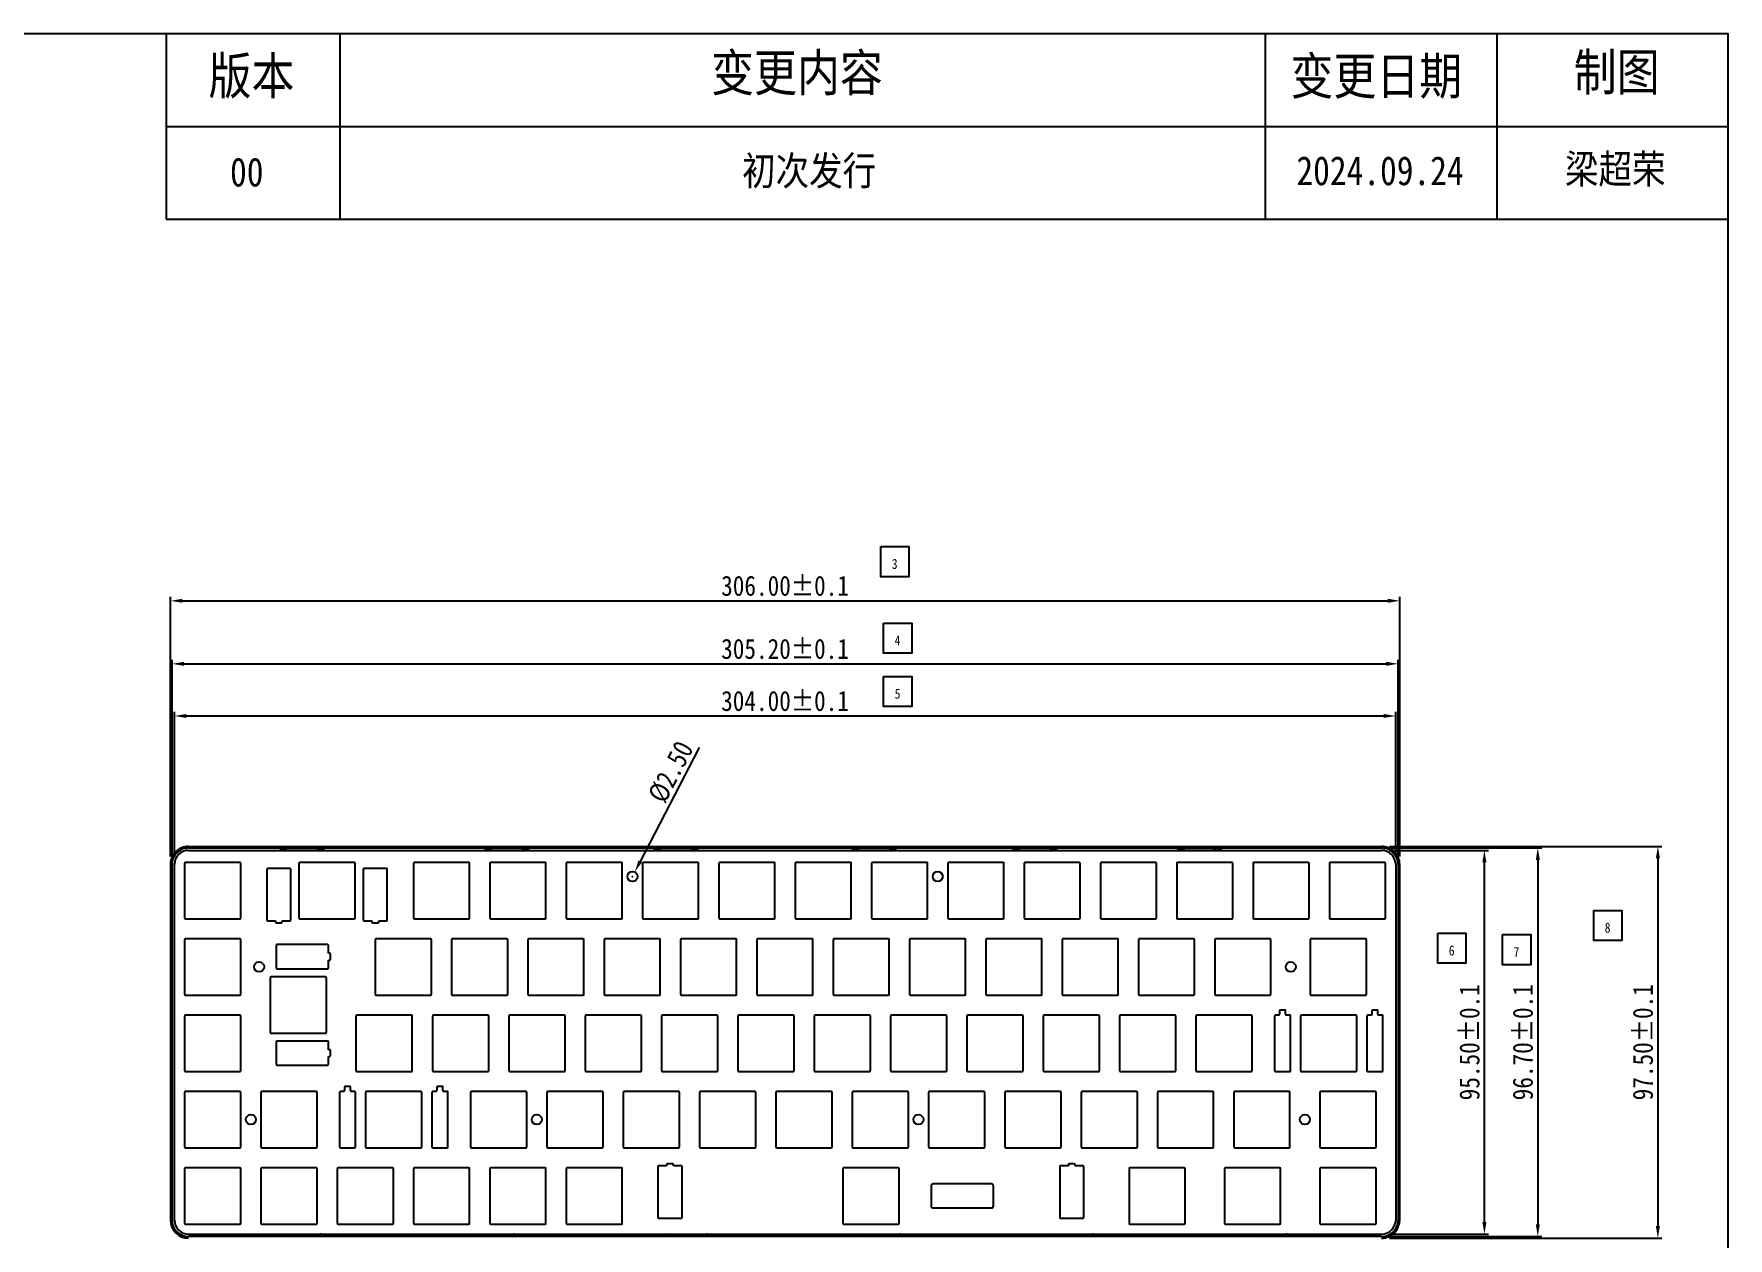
# Model space of a CAD drawing. Header units: millimetres. Extents: x 3844 to 4699, y 925 to 1530.
# Drawn here: x 4277.6 to 4699.3, y 1230.4 to 1530.1 of the extents above; entities that cross this region are included whole.
import ezdxf

# ---------------------------------------------------------------- set-up
doc = ezdxf.new("R2010")
doc.units = ezdxf.units.MM
doc.header["$LTSCALE"] = 16.335
doc.header["$PDMODE"] = 3
doc.header["$PDSIZE"] = 8
doc.layers.get('0').update_dxf_attribs({"linetype": 'CONTINUOUS'})
doc.layers.get('Defpoints').update_dxf_attribs({"linetype": 'CONTINUOUS'})
doc.layers.add('图框', color=7, linetype='CONTINUOUS')
doc.layers.add('标注尺寸', color=2, linetype='CONTINUOUS')
doc.styles.get("Standard").update_dxf_attribs({"font": '', "width": 0.85, "height": 5})
doc.styles.get('Standard').set_extended_font_data('SimSun')
doc.dimstyles.get("Standard").update_dxf_attribs({"dimtxt": 5, "dimasz": 3, "dimexe": 1, "dimexo": 2, "dimgap": 1, "dimtad": 1, "dimzin": 1, "dimdsep": 46, "dimtxsty": 'Standard', "dimcen": 0.09, "dimadec": 0, "dimazin": 2, "dimtp": 0.01, "dimtm": 0.01, "dimtfac": 1, "dimtofl": 0, "dimtmove": 0, "dimatfit": 3, "dimfxl": 0, "dimtolj": 1, "dimarcsym": 0})

# ---------------------------------------------------------------- blocks, each defined once
blk = doc.blocks.new('*D55')
at = {"layer": 'Defpoints', "color": 0}
for p in [(4427.12, 1321.51), (4425.96, 1319.29)]:
    blk.add_point(p, dxfattribs=at)
at = {"layer": '标注尺寸', "color": 0, "lineweight": -2}
for p, q in [((4443.2, 1352.46), (4428.5, 1324.17)), ((4426.45, 1320.4), (4426.63, 1320.4)), ((4426.54, 1320.31), (4426.54, 1320.49))]:
    blk.add_line(p, q, dxfattribs=at)
at = {"layer": '标注尺寸', "color": 0}
blk.add_solid([(4428.06, 1324.4), (4428.94, 1323.94), (4427.12, 1321.51)], dxfattribs=at)
at = {"layer": '标注尺寸', "color": 0, "insert": (4436.12, 1346.42), "char_height": 5, "attachment_point": 5, "rotation": 62.534}
blk.add_mtext('\\A1;%%c2.50', dxfattribs=at)
blk = doc.blocks.new('*D56')
at = {"layer": 'Defpoints', "color": 0}
for p in [(4613.04, 1326.9), (4638.63, 1326.9), (4613.04, 1231.4)]:
    blk.add_point(p, dxfattribs=at)
at = {"layer": '标注尺寸', "color": 0, "lineweight": -2}
for p, q in [((4615.04, 1326.9), (4639.63, 1326.9)), ((4638.63, 1234.4), (4638.63, 1323.9)), ((4615.04, 1231.4), (4639.63, 1231.4))]:
    blk.add_line(p, q, dxfattribs=at)
at = {"layer": '标注尺寸', "color": 0}
for points in [[(4639.13, 1323.9), (4638.13, 1323.9), (4638.63, 1326.9)], [(4638.13, 1234.4), (4639.13, 1234.4), (4638.63, 1231.4)]]:
    blk.add_solid(points, dxfattribs=at)
at = {"layer": '标注尺寸', "color": 0, "insert": (4634.94, 1279.15), "char_height": 5, "attachment_point": 5, "rotation": 90}
blk.add_mtext('95.50%%P0.1', dxfattribs=at)
blk = doc.blocks.new('*D57')
at = {"layer": 'Defpoints', "color": 0}
for p in [(4613.04, 1327.5), (4613.04, 1230.8), (4651.92, 1230.8)]:
    blk.add_point(p, dxfattribs=at)
at = {"layer": '标注尺寸', "color": 0, "lineweight": -2}
for p, q in [((4615.04, 1327.5), (4652.92, 1327.5)), ((4651.92, 1324.5), (4651.92, 1233.8)), ((4615.04, 1230.8), (4652.92, 1230.8))]:
    blk.add_line(p, q, dxfattribs=at)
at = {"layer": '标注尺寸', "color": 0}
for points in [[(4652.42, 1324.5), (4651.42, 1324.5), (4651.92, 1327.5)], [(4651.42, 1233.8), (4652.42, 1233.8), (4651.92, 1230.8)]]:
    blk.add_solid(points, dxfattribs=at)
at = {"layer": '标注尺寸', "color": 0, "insert": (4648.22, 1279.15), "char_height": 5, "attachment_point": 5, "rotation": 90}
blk.add_mtext('96.70%%P0.1', dxfattribs=at)
blk = doc.blocks.new('*D58')
at = {"layer": 'Defpoints', "color": 0}
for p in [(4613.04, 1327.9), (4613.04, 1230.4), (4681.81, 1230.4)]:
    blk.add_point(p, dxfattribs=at)
at = {"layer": '标注尺寸', "color": 0, "lineweight": -2}
for p, q in [((4615.04, 1327.9), (4682.81, 1327.9)), ((4681.81, 1324.9), (4681.81, 1233.4)), ((4615.04, 1230.4), (4682.81, 1230.4))]:
    blk.add_line(p, q, dxfattribs=at)
at = {"layer": '标注尺寸', "color": 0}
for points in [[(4682.31, 1324.9), (4681.31, 1324.9), (4681.81, 1327.9)], [(4681.31, 1233.4), (4682.31, 1233.4), (4681.81, 1230.4)]]:
    blk.add_solid(points, dxfattribs=at)
at = {"layer": '标注尺寸', "color": 0, "insert": (4678.11, 1279.15), "char_height": 5, "attachment_point": 5, "rotation": 90}
blk.add_mtext('97.50%%P0.1', dxfattribs=at)
blk = doc.blocks.new('*D59')
at = {"layer": 'Defpoints', "color": 0}
for p in [(4616.54, 1360.35), (4312.54, 1323.4), (4616.54, 1323.4)]:
    blk.add_point(p, dxfattribs=at)
at = {"layer": '标注尺寸', "color": 0, "lineweight": -2}
for p, q in [((4312.54, 1325.4), (4312.54, 1361.35)), ((4315.54, 1360.35), (4613.54, 1360.35)), ((4616.54, 1325.4), (4616.54, 1361.35))]:
    blk.add_line(p, q, dxfattribs=at)
at = {"layer": '标注尺寸', "color": 0}
for points in [[(4315.54, 1360.85), (4315.54, 1359.85), (4312.54, 1360.35)], [(4613.54, 1359.85), (4613.54, 1360.85), (4616.54, 1360.35)]]:
    blk.add_solid(points, dxfattribs=at)
at = {"layer": '标注尺寸', "color": 0, "insert": (4464.54, 1364.05), "char_height": 5, "attachment_point": 5}
blk.add_mtext('304.00%%P0.1', dxfattribs=at)
blk = doc.blocks.new('*D60')
at = {"layer": 'Defpoints', "color": 0}
for p in [(4617.14, 1373.33), (4311.94, 1323.4), (4617.14, 1323.4)]:
    blk.add_point(p, dxfattribs=at)
at = {"layer": '标注尺寸', "color": 0, "lineweight": -2}
for p, q in [((4311.94, 1325.4), (4311.94, 1374.33)), ((4314.94, 1373.33), (4614.14, 1373.33)), ((4617.14, 1325.4), (4617.14, 1374.33))]:
    blk.add_line(p, q, dxfattribs=at)
at = {"layer": '标注尺寸', "color": 0}
for points in [[(4314.94, 1373.83), (4314.94, 1372.83), (4311.94, 1373.33)], [(4614.14, 1372.83), (4614.14, 1373.83), (4617.14, 1373.33)]]:
    blk.add_solid(points, dxfattribs=at)
at = {"layer": '标注尺寸', "color": 0, "insert": (4464.54, 1377.02), "char_height": 5, "attachment_point": 5}
blk.add_mtext('305.20%%P0.1', dxfattribs=at)
blk = doc.blocks.new('*D61')
at = {"layer": 'Defpoints', "color": 0}
for p in [(4617.54, 1389.01), (4311.54, 1323.4), (4617.54, 1323.4)]:
    blk.add_point(p, dxfattribs=at)
at = {"layer": '标注尺寸', "color": 0, "lineweight": -2}
for p, q in [((4311.54, 1325.4), (4311.54, 1390.01)), ((4314.54, 1389.01), (4614.54, 1389.01)), ((4617.54, 1325.4), (4617.54, 1390.01))]:
    blk.add_line(p, q, dxfattribs=at)
at = {"layer": '标注尺寸', "color": 0}
for points in [[(4314.54, 1389.51), (4314.54, 1388.51), (4311.54, 1389.01)], [(4614.54, 1388.51), (4614.54, 1389.51), (4617.54, 1389.01)]]:
    blk.add_solid(points, dxfattribs=at)
at = {"layer": '标注尺寸', "color": 0, "insert": (4464.54, 1392.71), "char_height": 5, "attachment_point": 5}
blk.add_mtext('306.00%%P0.1', dxfattribs=at)

msp = doc.modelspace()

# ---------------------------------------------------------------- linework, layer by layer
at = {"color": 7, "linetype": 'Continuous'}
for p, q in [((4316.038, 1327.901), (4613.043, 1327.901)), ((4316.039, 1327.501), (4613.04, 1327.501)), ((4316.039, 1326.901), (4613.04, 1326.901)), ((4348.917, 1327.401), (4339.762, 1327.401)), ((4399.917, 1327.401), (4390.762, 1327.401)), ((4441.917, 1327.401), (4432.762, 1327.401)), ((4491.317, 1327.401), (4482.162, 1327.401)), ((4531.317, 1327.401), (4522.162, 1327.401)), ((4571.431, 1327.401), (4563.162, 1327.401)), ((4311.54, 1323.4), (4311.54, 1234.901)), ((4311.94, 1234.901), (4311.94, 1323.4)), ((4312.54, 1234.901), (4312.54, 1323.401)), ((4315.035, 1323.651), (4315.035, 1310.151)), ((4328.785, 1323.901), (4315.285, 1323.901)), ((4329.035, 1310.151), (4329.035, 1323.651)), ((4335.535, 1322.151), (4335.535, 1309.651)), ((4341.285, 1322.401), (4335.785, 1322.401)), ((4341.535, 1309.651), (4341.535, 1322.151)), ((4343.535, 1323.651), (4343.535, 1310.151)), ((4357.285, 1323.901), (4343.785, 1323.901)), ((4357.535, 1310.151), (4357.535, 1323.651)), ((4359.535, 1322.151), (4359.535, 1309.651)), ((4365.285, 1322.401), (4359.785, 1322.401)), ((4365.535, 1309.651), (4365.535, 1322.151)), ((4372.035, 1323.651), (4372.035, 1310.151)), ((4385.785, 1323.901), (4372.285, 1323.901)), ((4386.035, 1310.151), (4386.035, 1323.651)), ((4391.035, 1323.651), (4391.035, 1310.151)), ((4404.785, 1323.901), (4391.285, 1323.901)), ((4405.035, 1310.151), (4405.035, 1323.651)), ((4410.035, 1323.651), (4410.035, 1310.151)), ((4423.785, 1323.901), (4410.285, 1323.901)), ((4424.035, 1310.151), (4424.035, 1323.651)), ((4429.035, 1323.651), (4429.035, 1310.151)), ((4442.785, 1323.901), (4429.285, 1323.901)), ((4443.035, 1310.151), (4443.035, 1323.651)), ((4448.035, 1323.651), (4448.035, 1310.151)), ((4461.785, 1323.901), (4448.285, 1323.901)), ((4462.035, 1310.151), (4462.035, 1323.651)), ((4467.035, 1323.651), (4467.035, 1310.151)), ((4480.785, 1323.901), (4467.285, 1323.901)), ((4481.035, 1310.151), (4481.035, 1323.651)), ((4486.035, 1323.651), (4486.035, 1310.151)), ((4499.785, 1323.901), (4486.285, 1323.901)), ((4500.035, 1310.151), (4500.035, 1323.651)), ((4505.035, 1323.651), (4505.035, 1310.151)), ((4518.785, 1323.901), (4505.285, 1323.901)), ((4519.035, 1310.151), (4519.035, 1323.651)), ((4524.035, 1323.651), (4524.035, 1310.151)), ((4537.785, 1323.901), (4524.285, 1323.901)), ((4538.035, 1310.151), (4538.035, 1323.651)), ((4543.035, 1323.651), (4543.035, 1310.151)), ((4556.785, 1323.901), (4543.285, 1323.901)), ((4557.035, 1310.151), (4557.035, 1323.651)), ((4562.035, 1323.651), (4562.035, 1310.151)), ((4575.785, 1323.901), (4562.285, 1323.901)), ((4576.035, 1310.151), (4576.035, 1323.651)), ((4581.035, 1323.651), (4581.035, 1310.151)), ((4594.785, 1323.901), (4581.285, 1323.901)), ((4595.035, 1310.151), (4595.035, 1323.651)), ((4600.035, 1323.651), (4600.035, 1310.151)), ((4613.785, 1323.901), (4600.285, 1323.901)), ((4614.035, 1310.151), (4614.035, 1323.651)), ((4616.54, 1323.401), (4616.54, 1234.901)), ((4617.14, 1323.4), (4617.14, 1234.901)), ((4617.54, 1234.901), (4617.54, 1323.4)), ((4315.285, 1309.901), (4328.785, 1309.901)), ((4335.785, 1309.401), (4337.685, 1309.401)), ((4337.685, 1309.401), (4337.685, 1309.151)), ((4337.935, 1308.901), (4339.135, 1308.901)), ((4339.385, 1309.151), (4339.385, 1309.401)), ((4339.385, 1309.401), (4341.285, 1309.401)), ((4343.785, 1309.901), (4357.285, 1309.901)), ((4359.785, 1309.401), (4361.685, 1309.401)), ((4361.685, 1309.401), (4361.685, 1309.151)), ((4361.935, 1308.901), (4363.135, 1308.901)), ((4363.385, 1309.151), (4363.385, 1309.401)), ((4363.385, 1309.401), (4365.285, 1309.401)), ((4372.285, 1309.901), (4385.785, 1309.901)), ((4391.285, 1309.901), (4404.785, 1309.901)), ((4410.285, 1309.901), (4423.785, 1309.901)), ((4429.285, 1309.901), (4442.785, 1309.901)), ((4448.285, 1309.901), (4461.785, 1309.901)), ((4467.285, 1309.901), (4480.785, 1309.901)), ((4486.285, 1309.901), (4499.785, 1309.901)), ((4505.285, 1309.901), (4518.785, 1309.901)), ((4524.285, 1309.901), (4537.785, 1309.901)), ((4543.285, 1309.901), (4556.785, 1309.901)), ((4562.285, 1309.901), (4575.785, 1309.901)), ((4581.285, 1309.901), (4594.785, 1309.901)), ((4600.285, 1309.901), (4613.785, 1309.901)), ((4315.035, 1304.651), (4315.035, 1291.151)), ((4328.785, 1304.901), (4315.285, 1304.901)), ((4329.035, 1291.151), (4329.035, 1304.651)), ((4337.9, 1303.241), (4337.9, 1297.641)), ((4350.7, 1303.441), (4338.1, 1303.441)), ((4350.9, 1301.291), (4350.9, 1303.241)), ((4362.495, 1304.651), (4362.495, 1291.151)), ((4376.245, 1304.901), (4362.745, 1304.901)), ((4376.495, 1291.151), (4376.495, 1304.651)), ((4381.495, 1304.651), (4381.495, 1291.151)), ((4395.245, 1304.901), (4381.745, 1304.901)), ((4395.495, 1291.151), (4395.495, 1304.651)), ((4400.495, 1304.651), (4400.495, 1291.151)), ((4414.245, 1304.901), (4400.745, 1304.901)), ((4414.495, 1291.151), (4414.495, 1304.651)), ((4419.495, 1304.651), (4419.495, 1291.151)), ((4433.245, 1304.901), (4419.745, 1304.901)), ((4433.495, 1291.151), (4433.495, 1304.651)), ((4438.495, 1304.651), (4438.495, 1291.151)), ((4452.245, 1304.901), (4438.745, 1304.901)), ((4452.495, 1291.151), (4452.495, 1304.651)), ((4457.495, 1304.651), (4457.495, 1291.151)), ((4471.245, 1304.901), (4457.745, 1304.901)), ((4471.495, 1291.151), (4471.495, 1304.651)), ((4476.495, 1304.651), (4476.495, 1291.151)), ((4490.245, 1304.901), (4476.745, 1304.901)), ((4490.495, 1291.151), (4490.495, 1304.651)), ((4495.495, 1304.651), (4495.495, 1291.151)), ((4509.245, 1304.901), (4495.745, 1304.901)), ((4509.495, 1291.151), (4509.495, 1304.651)), ((4514.495, 1304.651), (4514.495, 1291.151)), ((4528.245, 1304.901), (4514.745, 1304.901)), ((4528.495, 1291.151), (4528.495, 1304.651)), ((4533.495, 1304.651), (4533.495, 1291.151)), ((4547.245, 1304.901), (4533.745, 1304.901)), ((4547.495, 1291.151), (4547.495, 1304.651)), ((4552.495, 1304.651), (4552.495, 1291.151)), ((4566.245, 1304.901), (4552.745, 1304.901)), ((4566.495, 1291.151), (4566.495, 1304.651)), ((4571.495, 1304.651), (4571.495, 1291.151)), ((4585.245, 1304.901), (4571.745, 1304.901)), ((4585.495, 1291.151), (4585.495, 1304.651)), ((4595.275, 1304.651), (4595.275, 1291.151)), ((4609.025, 1304.901), (4595.525, 1304.901)), ((4609.275, 1291.151), (4609.275, 1304.651)), ((4351.2, 1301.291), (4350.9, 1301.291)), ((4350.9, 1297.641), (4350.9, 1299.591)), ((4350.9, 1299.591), (4351.2, 1299.591)), ((4351.4, 1299.791), (4351.4, 1301.091)), ((4336.4, 1295.241), (4336.4, 1281.641)), ((4350.2, 1295.441), (4336.6, 1295.441)), ((4338.1, 1297.441), (4350.7, 1297.441)), ((4350.4, 1281.641), (4350.4, 1295.241)), ((4315.285, 1290.901), (4328.785, 1290.901)), ((4362.745, 1290.901), (4376.245, 1290.901)), ((4381.745, 1290.901), (4395.245, 1290.901)), ((4400.745, 1290.901), (4414.245, 1290.901)), ((4419.745, 1290.901), (4433.245, 1290.901)), ((4438.745, 1290.901), (4452.245, 1290.901)), ((4457.745, 1290.901), (4471.245, 1290.901)), ((4476.745, 1290.901), (4490.245, 1290.901)), ((4495.745, 1290.901), (4509.245, 1290.901)), ((4514.745, 1290.901), (4528.245, 1290.901)), ((4533.745, 1290.901), (4547.245, 1290.901)), ((4552.745, 1290.901), (4566.245, 1290.901)), ((4571.745, 1290.901), (4585.245, 1290.901)), ((4595.525, 1290.901), (4609.025, 1290.901)), ((4587.635, 1286.951), (4587.635, 1286.101)), ((4588.935, 1287.151), (4587.835, 1287.151)), ((4589.135, 1286.101), (4589.135, 1286.951)), ((4610.635, 1286.951), (4610.635, 1286.101)), ((4611.935, 1287.151), (4610.835, 1287.151)), ((4612.135, 1286.101), (4612.135, 1286.951)), ((4315.035, 1285.651), (4315.035, 1272.151)), ((4328.785, 1285.901), (4315.285, 1285.901)), ((4329.035, 1272.151), (4329.035, 1285.651)), ((4357.74, 1285.701), (4357.74, 1272.101)), ((4371.54, 1285.901), (4357.94, 1285.901)), ((4371.74, 1272.101), (4371.74, 1285.701)), ((4376.785, 1285.651), (4376.785, 1272.151)), ((4390.535, 1285.901), (4377.035, 1285.901)), ((4390.785, 1272.151), (4390.785, 1285.651)), ((4395.785, 1285.651), (4395.785, 1272.151)), ((4409.535, 1285.901), (4396.035, 1285.901)), ((4409.785, 1272.151), (4409.785, 1285.651)), ((4414.785, 1285.651), (4414.785, 1272.151)), ((4428.535, 1285.901), (4415.035, 1285.901)), ((4428.785, 1272.151), (4428.785, 1285.651)), ((4433.785, 1285.651), (4433.785, 1272.151)), ((4447.535, 1285.901), (4434.035, 1285.901)), ((4447.785, 1272.151), (4447.785, 1285.651)), ((4452.785, 1285.651), (4452.785, 1272.151)), ((4466.535, 1285.901), (4453.035, 1285.901)), ((4466.785, 1272.151), (4466.785, 1285.651)), ((4471.785, 1285.651), (4471.785, 1272.151)), ((4485.535, 1285.901), (4472.035, 1285.901)), ((4485.785, 1272.151), (4485.785, 1285.651)), ((4490.785, 1285.651), (4490.785, 1272.151)), ((4504.535, 1285.901), (4491.035, 1285.901)), ((4504.785, 1272.151), (4504.785, 1285.651)), ((4509.785, 1285.651), (4509.785, 1272.151)), ((4523.535, 1285.901), (4510.035, 1285.901)), ((4523.785, 1272.151), (4523.785, 1285.651)), ((4528.785, 1285.651), (4528.785, 1272.151)), ((4542.535, 1285.901), (4529.035, 1285.901)), ((4542.785, 1272.151), (4542.785, 1285.651)), ((4547.785, 1285.651), (4547.785, 1272.151)), ((4561.535, 1285.901), (4548.035, 1285.901)), ((4561.785, 1272.151), (4561.785, 1285.651)), ((4566.785, 1285.651), (4566.785, 1272.151)), ((4580.535, 1285.901), (4567.035, 1285.901)), ((4580.785, 1272.151), (4580.785, 1285.651)), ((4586.385, 1285.701), (4586.385, 1272.101)), ((4587.435, 1285.901), (4586.585, 1285.901)), ((4590.185, 1285.901), (4589.335, 1285.901)), ((4590.385, 1272.101), (4590.385, 1285.701)), ((4592.885, 1285.651), (4592.885, 1272.151)), ((4606.635, 1285.901), (4593.135, 1285.901)), ((4606.885, 1272.151), (4606.885, 1285.651)), ((4609.385, 1285.701), (4609.385, 1272.101)), ((4610.435, 1285.901), (4609.585, 1285.901)), ((4613.185, 1285.901), (4612.335, 1285.901)), ((4613.385, 1272.101), (4613.385, 1285.701)), ((4336.6, 1281.441), (4350.2, 1281.441)), ((4337.9, 1279.241), (4337.9, 1273.641)), ((4350.7, 1279.441), (4338.1, 1279.441)), ((4350.9, 1277.291), (4350.9, 1279.241)), ((4351.2, 1277.291), (4350.9, 1277.291)), ((4350.9, 1273.641), (4350.9, 1275.591)), ((4350.9, 1275.591), (4351.2, 1275.591)), ((4351.4, 1275.791), (4351.4, 1277.091)), ((4315.285, 1271.901), (4328.785, 1271.901)), ((4338.1, 1273.441), (4350.7, 1273.441)), ((4357.94, 1271.901), (4371.54, 1271.901)), ((4377.035, 1271.901), (4390.535, 1271.901)), ((4396.035, 1271.901), (4409.535, 1271.901)), ((4415.035, 1271.901), (4428.535, 1271.901)), ((4434.035, 1271.901), (4447.535, 1271.901)), ((4453.035, 1271.901), (4466.535, 1271.901)), ((4472.035, 1271.901), (4485.535, 1271.901)), ((4491.035, 1271.901), (4504.535, 1271.901)), ((4510.035, 1271.901), (4523.535, 1271.901)), ((4529.035, 1271.901), (4542.535, 1271.901)), ((4548.035, 1271.901), (4561.535, 1271.901)), ((4567.035, 1271.901), (4580.535, 1271.901)), ((4586.585, 1271.901), (4590.185, 1271.901)), ((4593.135, 1271.901), (4606.635, 1271.901)), ((4609.585, 1271.901), (4613.185, 1271.901)), ((4315.035, 1266.651), (4315.035, 1253.151)), ((4328.785, 1266.901), (4315.285, 1266.901)), ((4329.035, 1253.151), (4329.035, 1266.651)), ((4334.035, 1266.651), (4334.035, 1253.151)), ((4347.785, 1266.901), (4334.285, 1266.901)), ((4348.035, 1253.151), (4348.035, 1266.651)), ((4353.625, 1266.701), (4353.625, 1253.101)), ((4354.675, 1266.901), (4353.825, 1266.901)), ((4354.875, 1267.951), (4354.875, 1267.101)), ((4356.175, 1268.151), (4355.075, 1268.151)), ((4356.375, 1267.101), (4356.375, 1267.951)), ((4357.425, 1266.901), (4356.575, 1266.901)), ((4357.625, 1253.101), (4357.625, 1266.701)), ((4360.125, 1266.651), (4360.125, 1253.151)), ((4373.875, 1266.901), (4360.375, 1266.901)), ((4374.125, 1253.151), (4374.125, 1266.651)), ((4376.625, 1266.701), (4376.625, 1253.101)), ((4377.675, 1266.901), (4376.825, 1266.901)), ((4377.875, 1267.951), (4377.875, 1267.101)), ((4379.175, 1268.151), (4378.075, 1268.151)), ((4379.375, 1267.101), (4379.375, 1267.951)), ((4380.425, 1266.901), (4379.575, 1266.901)), ((4380.625, 1253.101), (4380.625, 1266.701)), ((4386.235, 1266.651), (4386.235, 1253.151)), ((4399.985, 1266.901), (4386.485, 1266.901)), ((4400.235, 1253.151), (4400.235, 1266.651)), ((4405.235, 1266.651), (4405.235, 1253.151)), ((4418.985, 1266.901), (4405.485, 1266.901)), ((4419.235, 1253.151), (4419.235, 1266.651)), ((4424.235, 1266.651), (4424.235, 1253.151)), ((4437.985, 1266.901), (4424.485, 1266.901)), ((4438.235, 1253.151), (4438.235, 1266.651)), ((4443.235, 1266.651), (4443.235, 1253.151)), ((4456.985, 1266.901), (4443.485, 1266.901)), ((4457.235, 1253.151), (4457.235, 1266.651)), ((4462.235, 1266.651), (4462.235, 1253.151)), ((4475.985, 1266.901), (4462.485, 1266.901)), ((4476.235, 1253.151), (4476.235, 1266.651)), ((4481.235, 1266.651), (4481.235, 1253.151)), ((4494.985, 1266.901), (4481.485, 1266.901)), ((4495.235, 1253.151), (4495.235, 1266.651)), ((4500.235, 1266.651), (4500.235, 1253.151)), ((4513.985, 1266.901), (4500.485, 1266.901)), ((4514.235, 1253.151), (4514.235, 1266.651)), ((4519.235, 1266.651), (4519.235, 1253.151)), ((4532.985, 1266.901), (4519.485, 1266.901)), ((4533.235, 1253.151), (4533.235, 1266.651)), ((4538.235, 1266.651), (4538.235, 1253.151)), ((4551.985, 1266.901), (4538.485, 1266.901)), ((4552.235, 1253.151), (4552.235, 1266.651)), ((4557.235, 1266.651), (4557.235, 1253.151)), ((4570.985, 1266.901), (4557.485, 1266.901)), ((4571.235, 1253.151), (4571.235, 1266.651)), ((4576.235, 1266.651), (4576.235, 1253.151)), ((4589.985, 1266.901), (4576.485, 1266.901)), ((4590.235, 1253.151), (4590.235, 1266.651)), ((4597.66, 1266.651), (4597.66, 1253.151)), ((4611.41, 1266.901), (4597.91, 1266.901)), ((4611.66, 1253.151), (4611.66, 1266.651)), ((4315.285, 1252.901), (4328.785, 1252.901)), ((4334.285, 1252.901), (4347.785, 1252.901)), ((4353.825, 1252.901), (4357.425, 1252.901)), ((4360.375, 1252.901), (4373.875, 1252.901)), ((4376.825, 1252.901), (4380.425, 1252.901)), ((4386.485, 1252.901), (4399.985, 1252.901)), ((4405.485, 1252.901), (4418.985, 1252.901)), ((4424.485, 1252.901), (4437.985, 1252.901)), ((4443.485, 1252.901), (4456.985, 1252.901)), ((4462.485, 1252.901), (4475.985, 1252.901)), ((4481.485, 1252.901), (4494.985, 1252.901)), ((4500.485, 1252.901), (4513.985, 1252.901)), ((4519.485, 1252.901), (4532.985, 1252.901)), ((4538.485, 1252.901), (4551.985, 1252.901)), ((4557.485, 1252.901), (4570.985, 1252.901)), ((4576.485, 1252.901), (4589.985, 1252.901)), ((4597.91, 1252.901), (4611.41, 1252.901)), ((4435.06, 1248.401), (4433.16, 1248.401)), ((4435.06, 1248.651), (4435.06, 1248.401)), ((4436.51, 1248.901), (4435.31, 1248.901)), ((4436.76, 1248.401), (4436.76, 1248.651)), ((4438.66, 1248.401), (4436.76, 1248.401)), ((4535.06, 1248.401), (4533.16, 1248.401)), ((4535.06, 1248.651), (4535.06, 1248.401)), ((4536.51, 1248.901), (4535.31, 1248.901)), ((4536.76, 1248.401), (4536.76, 1248.651)), ((4538.66, 1248.401), (4536.76, 1248.401)), ((4315.035, 1247.651), (4315.035, 1234.151)), ((4328.785, 1247.901), (4315.285, 1247.901)), ((4329.035, 1234.151), (4329.035, 1247.651)), ((4334.035, 1247.651), (4334.035, 1234.151)), ((4347.785, 1247.901), (4334.285, 1247.901)), ((4348.035, 1234.151), (4348.035, 1247.651)), ((4353.035, 1247.651), (4353.035, 1234.151)), ((4366.785, 1247.901), (4353.285, 1247.901)), ((4367.035, 1234.151), (4367.035, 1247.651)), ((4372.035, 1247.651), (4372.035, 1234.151)), ((4385.785, 1247.901), (4372.285, 1247.901)), ((4386.035, 1234.151), (4386.035, 1247.651)), ((4391.035, 1247.651), (4391.035, 1234.151)), ((4404.785, 1247.901), (4391.285, 1247.901)), ((4405.035, 1234.151), (4405.035, 1247.651)), ((4410.035, 1247.651), (4410.035, 1234.151)), ((4423.785, 1247.901), (4410.285, 1247.901)), ((4424.035, 1234.151), (4424.035, 1247.651)), ((4432.91, 1248.151), (4432.91, 1235.651)), ((4438.91, 1235.651), (4438.91, 1248.151)), ((4478.91, 1247.651), (4478.91, 1234.151)), ((4492.66, 1247.901), (4479.16, 1247.901)), ((4492.91, 1234.151), (4492.91, 1247.651)), ((4532.91, 1248.151), (4532.91, 1235.651)), ((4538.91, 1235.651), (4538.91, 1248.151)), ((4550.16, 1247.651), (4550.16, 1234.151)), ((4563.91, 1247.901), (4550.41, 1247.901)), ((4564.16, 1234.151), (4564.16, 1247.651)), ((4573.91, 1247.651), (4573.91, 1234.151)), ((4587.66, 1247.901), (4574.16, 1247.901)), ((4587.91, 1234.151), (4587.91, 1247.651)), ((4597.66, 1247.651), (4597.66, 1234.151)), ((4611.41, 1247.901), (4597.91, 1247.901)), ((4611.66, 1234.151), (4611.66, 1247.651)), ((4500.91, 1243.401), (4500.91, 1238.401)), ((4515.91, 1243.901), (4501.41, 1243.901)), ((4516.41, 1238.401), (4516.41, 1243.401)), ((4501.41, 1237.901), (4515.91, 1237.901)), ((4315.285, 1233.901), (4328.785, 1233.901)), ((4334.285, 1233.901), (4347.785, 1233.901)), ((4353.285, 1233.901), (4366.785, 1233.901)), ((4372.285, 1233.901), (4385.785, 1233.901)), ((4391.285, 1233.901), (4404.785, 1233.901)), ((4410.285, 1233.901), (4423.785, 1233.901)), ((4433.16, 1235.401), (4438.66, 1235.401)), ((4479.16, 1233.901), (4492.66, 1233.901)), ((4533.16, 1235.401), (4538.66, 1235.401)), ((4550.41, 1233.901), (4563.91, 1233.901)), ((4574.16, 1233.901), (4587.66, 1233.901)), ((4597.91, 1233.901), (4611.41, 1233.901)), ((4316.038, 1231.401), (4613.042, 1231.401)), ((4613.04, 1230.801), (4316.039, 1230.801)), ((4339.924, 1230.901), (4348.755, 1230.901)), ((4388.004, 1230.901), (4396.835, 1230.901)), ((4436.084, 1230.901), (4444.915, 1230.901)), ((4484.164, 1230.901), (4492.995, 1230.901)), ((4532.244, 1230.901), (4541.075, 1230.901)), ((4580.324, 1230.901), (4589.155, 1230.901))]:
    msp.add_line(p, q, dxfattribs=at)
for centre in [(4426.54, 1320.401), (4502.54, 1320.401), (4333.613, 1297.901), (4590.425, 1297.901), (4331.589, 1259.901), (4402.74, 1259.901), (4497.74, 1259.901), (4593.95, 1259.901)]:
    msp.add_circle(centre, 1.25, dxfattribs=at)
for centre, radius, start, end in [((4316.04, 1323.401), 4.5, 90, 180.00409), ((4316.04, 1323.401), 4.1, 90.00673, 180.00679), ((4316.04, 1323.401), 3.5, 90.00339, 180), ((4338.719, 1329.757), 2.982, 286.73489, 301.19812), ((4338.712, 1329.772), 2.999, 301.15601, 307.74594), ((4349.964, 1329.765), 2.991, 232.24886, 253.24471), ((4389.719, 1329.757), 2.982, 286.73493, 301.19819), ((4389.712, 1329.772), 2.999, 301.15649, 307.74632), ((4400.962, 1329.761), 2.987, 232.24717, 253.25622), ((4431.719, 1329.757), 2.982, 286.73492, 301.1984), ((4431.712, 1329.772), 2.999, 301.15629, 307.74591), ((4442.964, 1329.765), 2.991, 232.24893, 253.24634), ((4481.119, 1329.757), 2.982, 286.73487, 301.19806), ((4481.112, 1329.772), 2.999, 301.15595, 307.74596), ((4492.364, 1329.765), 2.991, 232.24886, 253.24479), ((4521.119, 1329.757), 2.982, 286.73491, 301.19807), ((4521.112, 1329.772), 2.999, 301.15636, 307.74634), ((4532.362, 1329.76), 2.986, 232.24736, 253.25906), ((4562.119, 1329.757), 2.982, 286.73499, 301.19828), ((4562.112, 1329.772), 2.999, 301.1562, 307.74615), ((4573.358, 1330.715), 3.982, 236.33814, 247.26343), ((4571.431, 1323.401), 4, 67.48918, 90), ((4573.358, 1330.701), 3.97, 247.22527, 253.22519), ((4570.255, 1320.96), 6.707, 62.34645, 66.18844), ((4613.04, 1323.401), 4.5, 359.99592, 90), ((4613.04, 1323.401), 4.1, 359.99321, 89.99327), ((4613.04, 1323.401), 3.5, 359.9966, 90), ((4315.285, 1323.651), 0.25, 90, 180), ((4328.785, 1323.651), 0.25, 0, 90), ((4335.785, 1322.151), 0.25, 90, 180), ((4341.285, 1322.151), 0.25, 0, 90), ((4343.785, 1323.651), 0.25, 90, 180), ((4357.285, 1323.651), 0.25, 0, 90), ((4359.785, 1322.151), 0.25, 90, 180), ((4365.285, 1322.151), 0.25, 0, 90), ((4372.285, 1323.651), 0.25, 90, 180), ((4385.785, 1323.651), 0.25, 0, 90), ((4391.285, 1323.651), 0.25, 90, 180), ((4404.785, 1323.651), 0.25, 0, 90), ((4410.285, 1323.651), 0.25, 90, 180), ((4423.785, 1323.651), 0.25, 0, 90), ((4429.285, 1323.651), 0.25, 90, 180), ((4442.785, 1323.651), 0.25, 0, 90), ((4448.285, 1323.651), 0.25, 90, 180), ((4461.785, 1323.651), 0.25, 0, 90), ((4467.285, 1323.651), 0.25, 90, 180), ((4480.785, 1323.651), 0.25, 0, 90), ((4486.285, 1323.651), 0.25, 90, 180), ((4499.785, 1323.651), 0.25, 0, 90), ((4505.285, 1323.651), 0.25, 90, 180), ((4518.785, 1323.651), 0.25, 0, 90), ((4524.285, 1323.651), 0.25, 90, 180), ((4537.785, 1323.651), 0.25, 0, 90), ((4543.285, 1323.651), 0.25, 90, 180), ((4556.785, 1323.651), 0.25, 0, 90), ((4562.285, 1323.651), 0.25, 90, 180), ((4575.785, 1323.651), 0.25, 0, 90), ((4581.285, 1323.651), 0.25, 90, 180), ((4594.785, 1323.651), 0.25, 0, 90), ((4600.285, 1323.651), 0.25, 90, 180), ((4613.785, 1323.651), 0.25, 0, 90), ((4315.285, 1310.151), 0.25, 180, 270), ((4328.785, 1310.151), 0.25, 270, 0), ((4335.785, 1309.651), 0.25, 180, 270), ((4337.935, 1309.151), 0.25, 180, 270), ((4339.135, 1309.151), 0.25, 270, 0), ((4341.285, 1309.651), 0.25, 270, 0), ((4343.785, 1310.151), 0.25, 180, 270), ((4357.285, 1310.151), 0.25, 270, 0), ((4359.785, 1309.651), 0.25, 180, 270), ((4361.935, 1309.151), 0.25, 180, 270), ((4363.135, 1309.151), 0.25, 270, 0), ((4365.285, 1309.651), 0.25, 270, 0), ((4372.285, 1310.151), 0.25, 180, 270), ((4385.785, 1310.151), 0.25, 270, 0), ((4391.285, 1310.151), 0.25, 180, 270), ((4404.785, 1310.151), 0.25, 270, 0), ((4410.285, 1310.151), 0.25, 180, 270), ((4423.785, 1310.151), 0.25, 270, 0), ((4429.285, 1310.151), 0.25, 180, 270), ((4442.785, 1310.151), 0.25, 270, 0), ((4448.285, 1310.151), 0.25, 180, 270), ((4461.785, 1310.151), 0.25, 270, 0), ((4467.285, 1310.151), 0.25, 180, 270), ((4480.785, 1310.151), 0.25, 270, 0), ((4486.285, 1310.151), 0.25, 180, 270), ((4499.785, 1310.151), 0.25, 270, 0), ((4505.285, 1310.151), 0.25, 180, 270), ((4518.785, 1310.151), 0.25, 270, 0), ((4524.285, 1310.151), 0.25, 180, 270), ((4537.785, 1310.151), 0.25, 270, 0), ((4543.285, 1310.151), 0.25, 180, 270), ((4556.785, 1310.151), 0.25, 270, 0), ((4562.285, 1310.151), 0.25, 180, 270), ((4575.785, 1310.151), 0.25, 270, 0), ((4581.285, 1310.151), 0.25, 180, 270), ((4594.785, 1310.151), 0.25, 270, 0), ((4600.285, 1310.151), 0.25, 180, 270), ((4613.785, 1310.151), 0.25, 270, 0), ((4315.285, 1304.651), 0.25, 90, 180), ((4328.785, 1304.651), 0.25, 0, 90), ((4338.1, 1303.241), 0.2, 90, 180), ((4350.7, 1303.241), 0.2, 0, 90), ((4362.745, 1304.651), 0.25, 90, 180), ((4376.245, 1304.651), 0.25, 0, 90), ((4381.745, 1304.651), 0.25, 90, 180), ((4395.245, 1304.651), 0.25, 0, 90), ((4400.745, 1304.651), 0.25, 90, 180), ((4414.245, 1304.651), 0.25, 0, 90), ((4419.745, 1304.651), 0.25, 90, 180), ((4433.245, 1304.651), 0.25, 0, 90), ((4438.745, 1304.651), 0.25, 90, 180), ((4452.245, 1304.651), 0.25, 0, 90), ((4457.745, 1304.651), 0.25, 90, 180), ((4471.245, 1304.651), 0.25, 0, 90), ((4476.745, 1304.651), 0.25, 90, 180), ((4490.245, 1304.651), 0.25, 0, 90), ((4495.745, 1304.651), 0.25, 90, 180), ((4509.245, 1304.651), 0.25, 0, 90), ((4514.745, 1304.651), 0.25, 90, 180), ((4528.245, 1304.651), 0.25, 0, 90), ((4533.745, 1304.651), 0.25, 90, 180), ((4547.245, 1304.651), 0.25, 0, 90), ((4552.745, 1304.651), 0.25, 90, 180), ((4566.245, 1304.651), 0.25, 0, 90), ((4571.745, 1304.651), 0.25, 90, 180), ((4585.245, 1304.651), 0.25, 0, 90), ((4595.525, 1304.651), 0.25, 90, 180), ((4609.025, 1304.651), 0.25, 0, 90), ((4351.2, 1301.091), 0.2, 0, 90), ((4351.2, 1299.791), 0.2, 270, 0), ((4336.6, 1295.241), 0.2, 90, 180), ((4338.1, 1297.641), 0.2, 180, 270), ((4350.2, 1295.241), 0.2, 0, 90), ((4350.7, 1297.641), 0.2, 270, 0), ((4315.285, 1291.151), 0.25, 180, 270), ((4328.785, 1291.151), 0.25, 270, 0), ((4362.745, 1291.151), 0.25, 180, 270), ((4376.245, 1291.151), 0.25, 270, 0), ((4381.745, 1291.151), 0.25, 180, 270), ((4395.245, 1291.151), 0.25, 270, 0), ((4400.745, 1291.151), 0.25, 180, 270), ((4414.245, 1291.151), 0.25, 270, 0), ((4419.745, 1291.151), 0.25, 180, 270), ((4433.245, 1291.151), 0.25, 270, 0), ((4438.745, 1291.151), 0.25, 180, 270), ((4452.245, 1291.151), 0.25, 270, 0), ((4457.745, 1291.151), 0.25, 180, 270), ((4471.245, 1291.151), 0.25, 270, 0), ((4476.745, 1291.151), 0.25, 180, 270), ((4490.245, 1291.151), 0.25, 270, 0), ((4495.745, 1291.151), 0.25, 180, 270), ((4509.245, 1291.151), 0.25, 270, 0), ((4514.745, 1291.151), 0.25, 180, 270), ((4528.245, 1291.151), 0.25, 270, 0), ((4533.745, 1291.151), 0.25, 180, 270), ((4547.245, 1291.151), 0.25, 270, 0), ((4552.745, 1291.151), 0.25, 180, 270), ((4566.245, 1291.151), 0.25, 270, 0), ((4571.745, 1291.151), 0.25, 180, 270), ((4585.245, 1291.151), 0.25, 270, 0), ((4595.525, 1291.151), 0.25, 180, 270), ((4609.025, 1291.151), 0.25, 270, 0), ((4587.835, 1286.951), 0.2, 90, 180), ((4588.935, 1286.951), 0.2, 0, 90), ((4610.835, 1286.951), 0.2, 90, 180), ((4611.935, 1286.951), 0.2, 0, 90), ((4315.285, 1285.651), 0.25, 90, 180), ((4328.785, 1285.651), 0.25, 0, 90), ((4357.94, 1285.701), 0.2, 90, 180), ((4371.54, 1285.701), 0.2, 0, 90), ((4377.035, 1285.651), 0.25, 90, 180), ((4390.535, 1285.651), 0.25, 0, 90), ((4396.035, 1285.651), 0.25, 90, 180), ((4409.535, 1285.651), 0.25, 0, 90), ((4415.035, 1285.651), 0.25, 90, 180), ((4428.535, 1285.651), 0.25, 0, 90), ((4434.035, 1285.651), 0.25, 90, 180), ((4447.535, 1285.651), 0.25, 0, 90), ((4453.035, 1285.651), 0.25, 90, 180), ((4466.535, 1285.651), 0.25, 0, 90), ((4472.035, 1285.651), 0.25, 90, 180), ((4485.535, 1285.651), 0.25, 0, 90), ((4491.035, 1285.651), 0.25, 90, 180), ((4504.535, 1285.651), 0.25, 0, 90), ((4510.035, 1285.651), 0.25, 90, 180), ((4523.535, 1285.651), 0.25, 0, 90), ((4529.035, 1285.651), 0.25, 90, 180), ((4542.535, 1285.651), 0.25, 0, 90), ((4548.035, 1285.651), 0.25, 90, 180), ((4561.535, 1285.651), 0.25, 0, 90), ((4567.035, 1285.651), 0.25, 90, 180), ((4580.535, 1285.651), 0.25, 0, 90), ((4586.585, 1285.701), 0.2, 90, 180), ((4587.435, 1286.101), 0.2, 270, 0), ((4589.335, 1286.101), 0.2, 180, 270), ((4590.185, 1285.701), 0.2, 0, 90), ((4593.135, 1285.651), 0.25, 90, 180), ((4606.635, 1285.651), 0.25, 0, 90), ((4609.585, 1285.701), 0.2, 90, 180), ((4610.435, 1286.101), 0.2, 270, 0), ((4612.335, 1286.101), 0.2, 180, 270), ((4613.185, 1285.701), 0.2, 0, 90), ((4336.6, 1281.641), 0.2, 180, 270), ((4338.1, 1279.241), 0.2, 90, 180), ((4350.2, 1281.641), 0.2, 270, 0), ((4350.7, 1279.241), 0.2, 0, 90), ((4351.2, 1277.091), 0.2, 0, 90), ((4351.2, 1275.791), 0.2, 270, 0), ((4315.285, 1272.151), 0.25, 180, 270), ((4328.785, 1272.151), 0.25, 270, 0), ((4338.1, 1273.641), 0.2, 180, 270), ((4350.7, 1273.641), 0.2, 270, 0), ((4357.94, 1272.101), 0.2, 180, 270), ((4371.54, 1272.101), 0.2, 270, 0), ((4377.035, 1272.151), 0.25, 180, 270), ((4390.535, 1272.151), 0.25, 270, 0), ((4396.035, 1272.151), 0.25, 180, 270), ((4409.535, 1272.151), 0.25, 270, 0), ((4415.035, 1272.151), 0.25, 180, 270), ((4428.535, 1272.151), 0.25, 270, 0), ((4434.035, 1272.151), 0.25, 180, 270), ((4447.535, 1272.151), 0.25, 270, 0), ((4453.035, 1272.151), 0.25, 180, 270), ((4466.535, 1272.151), 0.25, 270, 0), ((4472.035, 1272.151), 0.25, 180, 270), ((4485.535, 1272.151), 0.25, 270, 0), ((4491.035, 1272.151), 0.25, 180, 270), ((4504.535, 1272.151), 0.25, 270, 0), ((4510.035, 1272.151), 0.25, 180, 270), ((4523.535, 1272.151), 0.25, 270, 0), ((4529.035, 1272.151), 0.25, 180, 270), ((4542.535, 1272.151), 0.25, 270, 0), ((4548.035, 1272.151), 0.25, 180, 270), ((4561.535, 1272.151), 0.25, 270, 0), ((4567.035, 1272.151), 0.25, 180, 270), ((4580.535, 1272.151), 0.25, 270, 0), ((4586.585, 1272.101), 0.2, 180, 270), ((4590.185, 1272.101), 0.2, 270, 360), ((4593.135, 1272.151), 0.25, 180, 270), ((4606.635, 1272.151), 0.25, 270, 0), ((4609.585, 1272.101), 0.2, 180, 270), ((4613.185, 1272.101), 0.2, 270, 0), ((4315.285, 1266.651), 0.25, 90, 180), ((4328.785, 1266.651), 0.25, 0, 90), ((4334.285, 1266.651), 0.25, 90, 180), ((4347.785, 1266.651), 0.25, 0, 90), ((4353.825, 1266.701), 0.2, 90, 180), ((4354.675, 1267.101), 0.2, 270, 0), ((4355.075, 1267.951), 0.2, 90, 180), ((4356.175, 1267.951), 0.2, 0, 90), ((4356.575, 1267.101), 0.2, 180, 270), ((4357.425, 1266.701), 0.2, 0, 90), ((4360.375, 1266.651), 0.25, 90, 180), ((4373.875, 1266.651), 0.25, 0, 90), ((4376.825, 1266.701), 0.2, 90, 180), ((4377.675, 1267.101), 0.2, 270, 0), ((4378.075, 1267.951), 0.2, 90, 180), ((4379.175, 1267.951), 0.2, 0, 90), ((4379.575, 1267.101), 0.2, 180, 270), ((4380.425, 1266.701), 0.2, 0, 90), ((4386.485, 1266.651), 0.25, 90, 180), ((4399.985, 1266.651), 0.25, 0, 90), ((4405.485, 1266.651), 0.25, 90, 180), ((4418.985, 1266.651), 0.25, 0, 90), ((4424.485, 1266.651), 0.25, 90, 180), ((4437.985, 1266.651), 0.25, 0, 90), ((4443.485, 1266.651), 0.25, 90, 180), ((4456.985, 1266.651), 0.25, 0, 90), ((4462.485, 1266.651), 0.25, 90, 180), ((4475.985, 1266.651), 0.25, 0, 90), ((4481.485, 1266.651), 0.25, 90, 180), ((4494.985, 1266.651), 0.25, 0, 90), ((4500.485, 1266.651), 0.25, 90, 180), ((4513.985, 1266.651), 0.25, 0, 90), ((4519.485, 1266.651), 0.25, 90, 180), ((4532.985, 1266.651), 0.25, 0, 90), ((4538.485, 1266.651), 0.25, 90, 180), ((4551.985, 1266.651), 0.25, 0, 90), ((4557.485, 1266.651), 0.25, 90, 180), ((4570.985, 1266.651), 0.25, 0, 90), ((4576.485, 1266.651), 0.25, 90, 180), ((4589.985, 1266.651), 0.25, 0, 90), ((4597.91, 1266.651), 0.25, 90, 180), ((4611.41, 1266.651), 0.25, 0, 90), ((4315.285, 1253.151), 0.25, 180, 270), ((4328.785, 1253.151), 0.25, 270, 0), ((4334.285, 1253.151), 0.25, 180, 270), ((4347.785, 1253.151), 0.25, 270, 0), ((4353.825, 1253.101), 0.2, 180, 270), ((4357.425, 1253.101), 0.2, 270, 0), ((4360.375, 1253.151), 0.25, 180, 270), ((4373.875, 1253.151), 0.25, 270, 0), ((4376.825, 1253.101), 0.2, 180, 270), ((4380.425, 1253.101), 0.2, 270, 0), ((4386.485, 1253.151), 0.25, 180, 270), ((4399.985, 1253.151), 0.25, 270, 0), ((4405.485, 1253.151), 0.25, 180, 270), ((4418.985, 1253.151), 0.25, 270, 0), ((4424.485, 1253.151), 0.25, 180, 270), ((4437.985, 1253.151), 0.25, 270, 0), ((4443.485, 1253.151), 0.25, 180, 270), ((4456.985, 1253.151), 0.25, 270, 0), ((4462.485, 1253.151), 0.25, 180, 270), ((4475.985, 1253.151), 0.25, 270, 0), ((4481.485, 1253.151), 0.25, 180, 270), ((4494.985, 1253.151), 0.25, 270, 0), ((4500.485, 1253.151), 0.25, 180, 270), ((4513.985, 1253.151), 0.25, 270, 0), ((4519.485, 1253.151), 0.25, 180, 270), ((4532.985, 1253.151), 0.25, 270, 0), ((4538.485, 1253.151), 0.25, 180, 270), ((4551.985, 1253.151), 0.25, 270, 0), ((4557.485, 1253.151), 0.25, 180, 270), ((4570.985, 1253.151), 0.25, 270, 0), ((4576.485, 1253.151), 0.25, 180, 270), ((4589.985, 1253.151), 0.25, 270, 0), ((4597.91, 1253.151), 0.25, 180, 270), ((4611.41, 1253.151), 0.25, 270, 0), ((4433.16, 1248.151), 0.25, 90, 180), ((4435.31, 1248.651), 0.25, 90, 180), ((4436.51, 1248.651), 0.25, 0, 90), ((4438.66, 1248.151), 0.25, 0, 90), ((4533.16, 1248.151), 0.25, 90, 180), ((4535.31, 1248.651), 0.25, 90, 180), ((4536.51, 1248.651), 0.25, 0, 90), ((4538.66, 1248.151), 0.25, 0, 90), ((4315.285, 1247.651), 0.25, 90, 180), ((4328.785, 1247.651), 0.25, 0, 90), ((4334.285, 1247.651), 0.25, 90, 180), ((4347.785, 1247.651), 0.25, 0, 90), ((4353.285, 1247.651), 0.25, 90, 180), ((4366.785, 1247.651), 0.25, 0, 90), ((4372.285, 1247.651), 0.25, 90, 180), ((4385.785, 1247.651), 0.25, 0, 90), ((4391.285, 1247.651), 0.25, 90, 180), ((4404.785, 1247.651), 0.25, 0, 90), ((4410.285, 1247.651), 0.25, 90, 180), ((4423.785, 1247.651), 0.25, 0, 90), ((4479.16, 1247.651), 0.25, 90, 180), ((4492.66, 1247.651), 0.25, 0, 90), ((4550.41, 1247.651), 0.25, 90, 180), ((4563.91, 1247.651), 0.25, 0, 90), ((4574.16, 1247.651), 0.25, 90, 180), ((4587.66, 1247.651), 0.25, 0, 90), ((4597.91, 1247.651), 0.25, 90, 180), ((4611.41, 1247.651), 0.25, 0, 90), ((4501.41, 1243.401), 0.5, 90, 180), ((4515.91, 1243.401), 0.5, 0, 90), ((4501.41, 1238.401), 0.5, 180, 270), ((4515.91, 1238.401), 0.5, 270, 0), ((4316.04, 1234.901), 4.5, 180, 269.99596), ((4316.04, 1234.901), 4.1, 179.99321, 269.99327), ((4316.04, 1234.901), 3.5, 179.9966, 270), ((4315.285, 1234.151), 0.25, 180, 270), ((4328.785, 1234.151), 0.25, 270, 0), ((4334.285, 1234.151), 0.25, 180, 270), ((4347.785, 1234.151), 0.25, 270, 0), ((4353.285, 1234.151), 0.25, 180, 270), ((4366.785, 1234.151), 0.25, 270, 0), ((4372.285, 1234.151), 0.25, 180, 270), ((4385.785, 1234.151), 0.25, 270, 0), ((4391.285, 1234.151), 0.25, 180, 270), ((4404.785, 1234.151), 0.25, 270, 0), ((4410.285, 1234.151), 0.25, 180, 270), ((4423.785, 1234.151), 0.25, 270, 0), ((4433.16, 1235.651), 0.25, 180, 270), ((4438.66, 1235.651), 0.25, 270, 0), ((4479.16, 1234.151), 0.25, 180, 270), ((4492.66, 1234.151), 0.25, 270, 0), ((4533.16, 1235.651), 0.25, 180, 270), ((4538.66, 1235.651), 0.25, 270, 0), ((4550.41, 1234.151), 0.25, 180, 270), ((4563.91, 1234.151), 0.25, 270, 0), ((4574.16, 1234.151), 0.25, 180, 270), ((4587.66, 1234.151), 0.25, 270, 0), ((4597.91, 1234.151), 0.25, 180, 270), ((4611.41, 1234.151), 0.25, 270, 0), ((4613.04, 1234.901), 4.5, 270, 0.00409), ((4613.04, 1234.901), 4.1, 270.00673, 0.00679), ((4613.04, 1234.901), 3.5, 270.00339, 0), ((4338.711, 1228.528), 3.001, 52.24858, 73.2278), ((4349.967, 1228.53), 2.998, 121.16036, 127.74626), ((4349.961, 1228.543), 2.985, 106.74078, 121.19796), ((4386.791, 1228.528), 3.001, 52.24882, 73.22986), ((4398.047, 1228.53), 2.998, 121.1605, 127.74626), ((4398.041, 1228.543), 2.985, 106.74087, 121.19804), ((4434.871, 1228.528), 3.001, 52.24882, 73.22991), ((4446.127, 1228.53), 2.998, 121.16019, 127.74628), ((4446.121, 1228.543), 2.985, 106.74076, 121.19779), ((4482.951, 1228.528), 3.001, 52.24858, 73.22777), ((4494.207, 1228.53), 2.998, 121.16018, 127.74628), ((4494.201, 1228.543), 2.985, 106.74077, 121.19778), ((4531.03, 1228.528), 3.001, 52.24926, 73.23489), ((4542.287, 1228.53), 2.998, 121.16048, 127.74626), ((4542.281, 1228.543), 2.985, 106.74087, 121.19802), ((4579.111, 1228.528), 3.001, 52.24857, 73.22785), ((4590.367, 1228.53), 2.998, 121.1603, 127.74627), ((4590.361, 1228.543), 2.985, 106.74081, 121.19788)]:
    msp.add_arc(centre, radius, start, end, dxfattribs=at)
for points in [[(4338.712, 1326.901), (4339.035, 1327.115), (4339.391, 1327.289), (4339.762, 1327.401)], [(4348.917, 1327.401), (4349.288, 1327.289), (4349.644, 1327.115), (4349.968, 1326.901)], [(4389.712, 1326.901), (4390.035, 1327.115), (4390.391, 1327.289), (4390.762, 1327.401)], [(4399.917, 1327.401), (4400.288, 1327.289), (4400.644, 1327.115), (4400.968, 1326.901)], [(4431.712, 1326.901), (4432.035, 1327.115), (4432.391, 1327.289), (4432.762, 1327.401)], [(4441.917, 1327.401), (4442.288, 1327.289), (4442.644, 1327.115), (4442.968, 1326.901)], [(4481.112, 1326.901), (4481.435, 1327.115), (4481.791, 1327.289), (4482.162, 1327.401)], [(4491.317, 1327.401), (4491.688, 1327.289), (4492.044, 1327.115), (4492.368, 1326.901)], [(4521.112, 1326.901), (4521.435, 1327.115), (4521.791, 1327.289), (4522.162, 1327.401)], [(4531.317, 1327.401), (4531.688, 1327.289), (4532.044, 1327.115), (4532.368, 1326.901)], [(4562.112, 1326.901), (4562.435, 1327.115), (4562.791, 1327.289), (4563.162, 1327.401)], [(4339.924, 1230.901), (4339.497, 1230.994), (4339.082, 1231.169), (4338.712, 1231.401)], [(4349.968, 1231.401), (4349.597, 1231.169), (4349.182, 1230.994), (4348.755, 1230.901)], [(4388.004, 1230.901), (4387.577, 1230.994), (4387.162, 1231.169), (4386.792, 1231.401)], [(4398.048, 1231.401), (4397.677, 1231.169), (4397.262, 1230.994), (4396.835, 1230.901)], [(4436.084, 1230.901), (4435.657, 1230.994), (4435.242, 1231.169), (4434.872, 1231.401)], [(4446.128, 1231.401), (4445.757, 1231.169), (4445.342, 1230.994), (4444.915, 1230.901)], [(4484.164, 1230.901), (4483.737, 1230.994), (4483.322, 1231.169), (4482.952, 1231.401)], [(4494.208, 1231.401), (4493.837, 1231.169), (4493.422, 1230.994), (4492.995, 1230.901)], [(4532.244, 1230.901), (4531.817, 1230.994), (4531.402, 1231.169), (4531.032, 1231.401)], [(4542.288, 1231.401), (4541.917, 1231.169), (4541.502, 1230.994), (4541.075, 1230.901)], [(4580.324, 1230.901), (4579.897, 1230.994), (4579.482, 1231.169), (4579.112, 1231.401)], [(4590.368, 1231.401), (4589.997, 1231.169), (4589.582, 1230.994), (4589.155, 1230.901)]]:
    msp.add_open_spline(points, degree=3, dxfattribs=at)
for points, knots in [([(4339.578, 1326.901), (4339.505, 1326.921), (4339.22, 1326.981), (4338.918, 1326.963), (4338.712, 1326.901)], [0, 0, 0, 0, 0.2602829, 1, 1, 1, 1]), ([(4390.578, 1326.901), (4390.505, 1326.921), (4390.22, 1326.981), (4389.918, 1326.963), (4389.712, 1326.901)], [0, 0, 0, 0, 0.2602819, 1, 1, 1, 1]), ([(4432.578, 1326.901), (4432.505, 1326.921), (4432.22, 1326.981), (4431.918, 1326.963), (4431.712, 1326.901)], [0, 0, 0, 0, 0.2602829, 1, 1, 1, 1]), ([(4481.978, 1326.901), (4481.905, 1326.921), (4481.62, 1326.981), (4481.318, 1326.963), (4481.112, 1326.901)], [0, 0, 0, 0, 0.2602829, 1, 1, 1, 1]), ([(4521.978, 1326.901), (4521.905, 1326.921), (4521.62, 1326.981), (4521.318, 1326.963), (4521.112, 1326.901)], [0, 0, 0, 0, 0.2602819, 1, 1, 1, 1]), ([(4562.978, 1326.901), (4562.905, 1326.921), (4562.62, 1326.981), (4562.318, 1326.963), (4562.112, 1326.901)], [0, 0, 0, 0, 0.260283, 1, 1, 1, 1]), ([(4349.102, 1231.401), (4349.174, 1231.381), (4349.459, 1231.32), (4349.762, 1231.339), (4349.968, 1231.401)], [0, 0, 0, 0, 0.2602838, 1, 1, 1, 1]), ([(4397.182, 1231.401), (4397.254, 1231.381), (4397.539, 1231.32), (4397.842, 1231.339), (4398.048, 1231.401)], [0, 0, 0, 0, 0.2602838, 1, 1, 1, 1]), ([(4445.262, 1231.401), (4445.334, 1231.381), (4445.619, 1231.32), (4445.922, 1231.339), (4446.128, 1231.401)], [0, 0, 0, 0, 0.2602838, 1, 1, 1, 1]), ([(4493.342, 1231.401), (4493.414, 1231.381), (4493.699, 1231.32), (4494.002, 1231.339), (4494.208, 1231.401)], [0, 0, 0, 0, 0.2602838, 1, 1, 1, 1]), ([(4541.422, 1231.401), (4541.494, 1231.381), (4541.779, 1231.32), (4542.082, 1231.339), (4542.288, 1231.401)], [0, 0, 0, 0, 0.2602838, 1, 1, 1, 1]), ([(4589.502, 1231.401), (4589.574, 1231.381), (4589.859, 1231.32), (4590.162, 1231.339), (4590.368, 1231.401)], [0, 0, 0, 0, 0.2602838, 1, 1, 1, 1])]:
    msp.add_open_spline(points, degree=3, knots=knots, dxfattribs=at)
at = {"layer": '图框'}
for p, q in [((4310.495, 1530.102), (4310.495, 1484.022)), ((4353.695, 1530.102), (4353.695, 1484.022)), ((4584.095, 1530.102), (4584.095, 1484.022)), ((4641.695, 1530.102), (4641.695, 1484.022)), ((4310.495, 1507.062), (4699.294, 1507.062)), ((4310.495, 1484.022), (4699.294, 1484.022))]:
    msp.add_line(p, q, dxfattribs=at)
msp.add_lwpolyline([(3843.934, 925.302), (4699.294, 925.302), (4699.294, 1530.102), (3843.934, 1530.102)], close=True, dxfattribs=at)
at = {"layer": '标注尺寸', "color": 1}
for points in [[(4488.371, 1402.496), (4495.391, 1402.496), (4495.391, 1395.014), (4488.371, 1395.014)], [(4489.084, 1383.446), (4496.104, 1383.446), (4496.104, 1375.965), (4489.084, 1375.965)], [(4489.084, 1370.203), (4496.104, 1370.203), (4496.104, 1362.722), (4489.084, 1362.722)], [(4665.832, 1311.959), (4672.852, 1311.959), (4672.852, 1304.478), (4665.832, 1304.478)], [(4627.024, 1306.291), (4634.044, 1306.291), (4634.044, 1298.809), (4627.024, 1298.809)], [(4643.147, 1305.929), (4650.167, 1305.929), (4650.167, 1298.448), (4643.147, 1298.448)]]:
    msp.add_lwpolyline(points, close=True, dxfattribs=at)

# ---------------------------------------------------------------- texts
at = {"layer": '图框', "char_height": 9.216, "attachment_point": 1}
for s, insert, width in [('版本', (4321.039, 1524.296), 26.80681), ('{\\fSimSun|b0|i0|c134|p2;变更内容}', (4446.135, 1525.044), 52.16628), ('变更日期', (4590.359, 1524.219), 57.03994), ('制图', (4660.885, 1525.22), 42.67735)]:
    msp.add_mtext(s, dxfattribs=dict(at, insert=insert, width=width))
at = {"layer": '标注尺寸', "char_height": 7.2, "attachment_point": 1}
for s, insert, width in [('00', (4326.392, 1499.331), 9.95952), ('初次发行', (4453.834, 1499.64), 45.85398), ('2024.09.24', (4591.834, 1499.654), 23.39401), ('梁超荣', (4658.68, 1500.083), 38.51822)]:
    msp.add_mtext(s, dxfattribs=dict(at, insert=insert, width=width))
at = {"layer": '标注尺寸', "color": 1, "char_height": 2.5, "width": 2.48447, "attachment_point": 1}
for s, insert in [('3', (4491.113, 1399.446)), ('4', (4491.826, 1380.396)), ('5', (4491.826, 1367.153)), ('8', (4668.574, 1308.909)), ('6', (4629.765, 1303.241)), ('7', (4645.889, 1302.879))]:
    msp.add_mtext(s, dxfattribs=dict(at, insert=insert))

# ---------------------------------------------------------------- dimensions: what is measured, and where the dimension line sits
at = {"layer": '标注尺寸', "color": 2}
for base, p1, p2, picture, middle in [((4617.54, 1389.013), (4311.54, 1323.4), (4617.54, 1323.4), '*D61', (4464.54, 1392.709)), ((4617.14, 1373.327), (4311.94, 1323.4), (4617.14, 1323.4), '*D60', (4464.54, 1377.022)), ((4616.54, 1360.351), (4312.54, 1323.4), (4616.54, 1323.4), '*D59', (4464.54, 1364.047))]:
    dim = msp.add_linear_dim(base=base, p1=p1, p2=p2, text='<>%%P0.1', dimstyle='Standard', dxfattribs=at)
    dim.commit()
    dim.dimension.update_dxf_attribs({"geometry": picture, "text_midpoint": middle})
dim = msp.add_diameter_dim_2p(p1=(4425.963, 1319.292), p2=(4427.116, 1321.51), dimstyle='Standard', dxfattribs=at)
dim.commit()
dim.dimension.update_dxf_attribs({"geometry": '*D55', "text_midpoint": (4439.225, 1344.804), "dimtype": 163})
dim = msp.add_linear_dim(base=(4681.808, 1230.401), p1=(4613.04, 1327.901), p2=(4613.04, 1230.401), angle=90, text='<>%%P0.1', dimstyle='Standard', dxfattribs=at)
dim.commit()
dim.dimension.update_dxf_attribs({"geometry": '*D58', "text_midpoint": (4681.808, 1279.151), "dimtype": 160})
for base, p1, p2, picture, middle in [((4651.917, 1230.801), (4613.04, 1327.501), (4613.04, 1230.801), '*D57', (4648.221, 1279.151)), ((4638.631, 1326.901), (4613.04, 1231.401), (4613.04, 1326.901), '*D56', (4634.935, 1279.151))]:
    dim = msp.add_linear_dim(base=base, p1=p1, p2=p2, angle=90, text='<>%%P0.1', dimstyle='Standard', dxfattribs=at)
    dim.commit()
    dim.dimension.update_dxf_attribs({"geometry": picture, "text_midpoint": middle})

doc.saveas('drawing.dxf')
